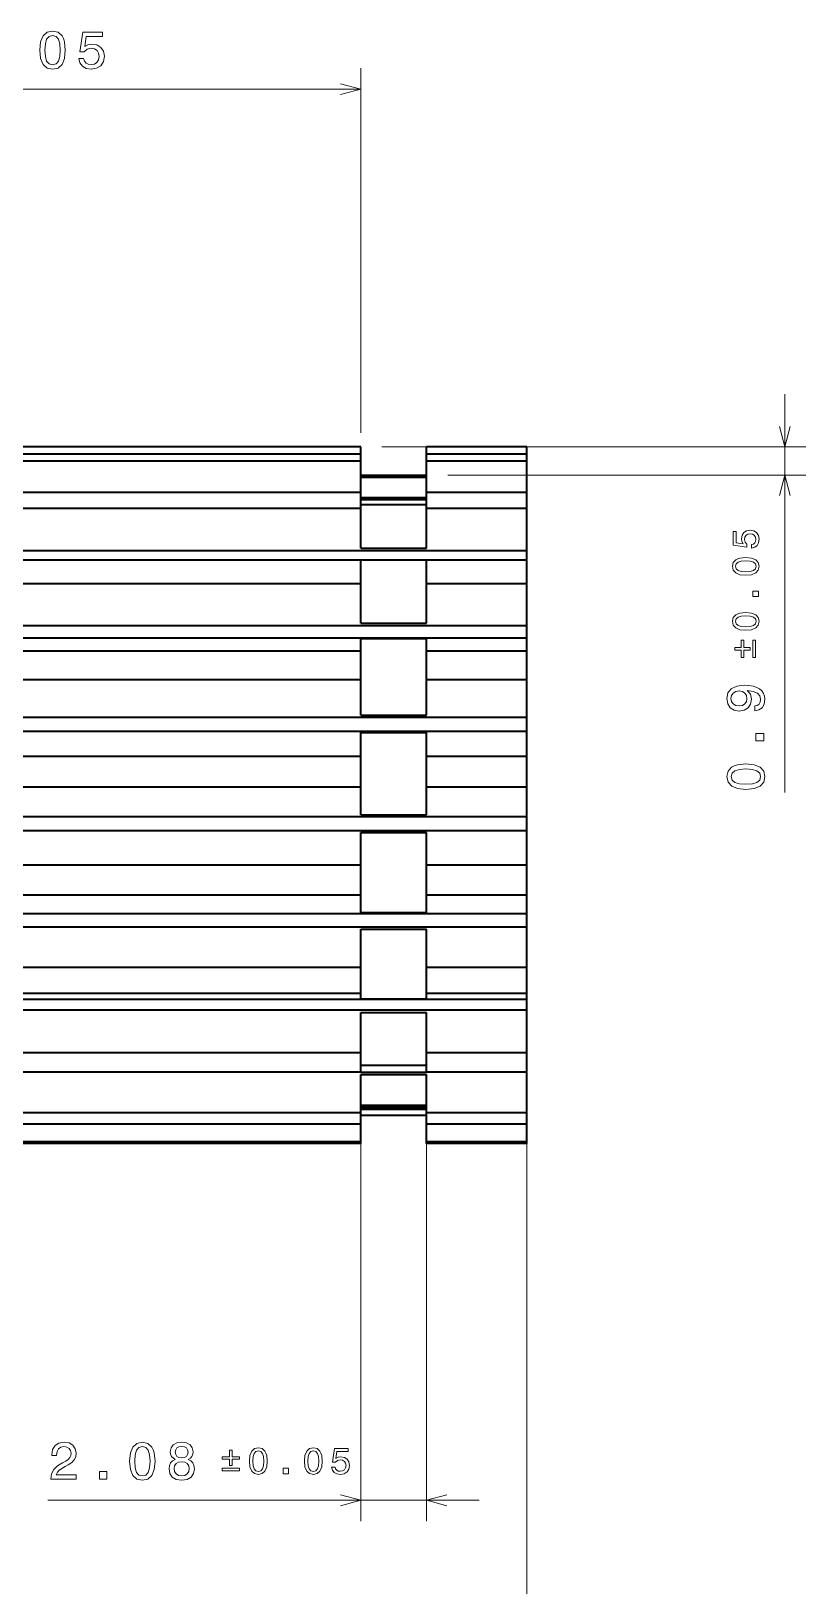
# Model space of a CAD drawing. Extents: x -898 to 594, y 0 to 420.
# Drawn here: x 266 to 339.7, y 158.9 to 306.7 of the extents above; entities that cross this region are included whole.
import ezdxf

# ---------------------------------------------------------------- set-up
doc = ezdxf.new("R2010")
doc.units = 0

msp = doc.modelspace()

# ---------------------------------------------------------------- linework, layer by layer
at = {"color": 7, "lineweight": 13}
for p, q in [((297.367523, 268.547058), (297.367523, 303.222504)), ((231.226517, 301.222504), (297.367523, 301.222504)), ((337.693329, 234.324234), (337.693329, 272.209015)), ((299.367523, 267.209015), (339.693329, 267.209015)), ((305.616516, 264.518372), (339.693329, 264.518372)), ((313.14151, 219.565521), (313.14151, 131.570297)), ((297.367523, 201.624054), (297.367523, 165.011505)), ((303.616516, 201.624054), (303.616516, 165.011505)), ((267.586609, 167.011505), (308.616516, 167.011505))]:
    msp.add_line(p, q, dxfattribs=at)
at = {"color": 7, "lineweight": 35}
for p, q in [((297.367523, 267.209015), (231.226517, 267.209015)), ((231.226517, 266.547058), (297.367523, 266.547058)), ((297.367523, 265.828369), (231.226517, 265.828369)), ((231.226517, 262.906769), (297.367523, 262.906769)), ((297.367523, 261.339111), (231.226517, 261.339111)), ((179.881531, 257.337189), (313.14151, 257.337189)), ((231.226517, 256.443848), (297.367523, 256.443848)), ((297.367523, 254.180695), (231.226517, 254.180695)), ((179.881531, 250.205231), (313.14151, 250.205231)), ((179.881531, 249.039185), (313.14151, 249.039185)), ((231.226517, 247.79097), (297.367523, 247.79097)), ((297.367523, 245.053818), (231.226517, 245.053818)), ((179.881531, 241.493958), (313.14151, 241.493958)), ((179.881531, 240.169327), (313.14151, 240.169327)), ((231.226517, 237.795074), (297.367523, 237.795074)), ((297.367523, 234.851883), (231.226517, 234.851883)), ((179.881531, 232.056107), (313.14151, 232.056107)), ((179.881531, 230.702545), (313.14151, 230.702545)), ((231.226517, 227.434677), (297.367523, 227.434677)), ((297.367523, 224.573532), (231.226517, 224.573532)), ((179.881531, 222.815491), (313.14151, 222.815491)), ((179.881531, 221.565521), (313.14151, 221.565521)), ((231.226517, 217.723907), (297.367523, 217.723907)), ((179.881531, 214.676682), (313.14151, 214.676682)), ((297.367523, 215.224869), (231.226517, 215.224869)), ((179.881531, 213.652634), (313.14151, 213.652634)), ((231.226517, 209.613327), (297.367523, 209.613327)), ((297.367523, 207.721039), (231.226517, 207.721039)), ((231.226517, 203.896851), (297.367523, 203.896851)), ((297.367523, 202.796524), (231.226517, 202.796524)), ((231.226517, 201.134064), (297.367523, 201.134064)), ((297.367523, 200.933411), (231.226517, 200.933411))]:
    msp.add_line(p, q, dxfattribs=at)
at = {"color": 7, "lineweight": 35, "ltscale": 0.016549}
for p, q in [((297.367523, 266.547058), (297.367523, 267.209015)), ((303.616516, 266.547058), (303.616516, 267.209015)), ((313.14151, 266.547058), (313.14151, 267.209015))]:
    msp.add_line(p, q, dxfattribs=at)
at = {"color": 7, "lineweight": 35, "ltscale": 0.017967}
for p, q in [((297.367523, 265.828369), (297.367523, 266.547058)), ((303.616516, 265.828369), (303.616516, 266.547058)), ((313.14151, 265.828369), (313.14151, 266.547058))]:
    msp.add_line(p, q, dxfattribs=at)
at = {"color": 7, "lineweight": 35, "ltscale": 0.238125}
for p, q in [((313.14151, 267.209015), (303.616516, 267.209015)), ((303.616516, 266.547058), (313.14151, 266.547058)), ((313.14151, 265.828369), (303.616516, 265.828369)), ((303.616516, 262.906769), (313.14151, 262.906769)), ((313.14151, 261.339111), (303.616516, 261.339111)), ((303.616516, 256.443848), (313.14151, 256.443848)), ((313.14151, 254.180695), (303.616516, 254.180695)), ((303.616516, 247.79097), (313.14151, 247.79097)), ((313.14151, 245.053818), (303.616516, 245.053818)), ((303.616516, 237.795074), (313.14151, 237.795074)), ((313.14151, 234.851883), (303.616516, 234.851883)), ((303.616516, 227.434677), (313.14151, 227.434677)), ((313.14151, 224.573532), (303.616516, 224.573532)), ((303.616516, 217.723907), (313.14151, 217.723907)), ((313.14151, 215.224869), (303.616516, 215.224869)), ((303.616516, 209.613327), (313.14151, 209.613327)), ((313.14151, 207.721039), (303.616516, 207.721039)), ((303.616516, 203.896851), (313.14151, 203.896851)), ((313.14151, 202.796524), (303.616516, 202.796524)), ((303.616516, 201.134064), (313.14151, 201.134064)), ((313.14151, 200.933411), (303.616516, 200.933411))]:
    msp.add_line(p, q, dxfattribs=at)
at = {"color": 7, "lineweight": 35, "ltscale": 0.07304}
for p, q in [((297.367523, 262.906769), (297.367523, 265.828369)), ((303.616516, 262.906769), (303.616516, 265.828369)), ((313.14151, 262.906769), (313.14151, 265.828369))]:
    msp.add_line(p, q, dxfattribs=at)
at = {"color": 7, "lineweight": 35, "ltscale": 0.156225}
for p, q in [((297.367523, 264.518372), (303.616516, 264.518372)), ((297.367523, 264.461884), (303.616516, 264.461884)), ((297.367523, 264.309845), (303.616516, 264.309845)), ((297.367523, 262.401642), (303.616516, 262.401642)), ((297.367523, 262.191711), (303.616516, 262.191711)), ((297.367523, 261.730591), (303.616516, 261.730591)), ((297.367523, 257.568207), (303.616516, 257.568207)), ((297.367523, 256.443848), (303.616516, 256.443848)), ((297.367523, 250.434708), (303.616516, 250.434708)), ((297.367523, 248.967133), (303.616516, 248.967133)), ((297.367523, 241.699448), (303.616516, 241.699448)), ((297.367523, 240.032272), (303.616516, 240.032272)), ((297.367523, 232.217484), (303.616516, 232.217484)), ((297.367523, 230.513916), (303.616516, 230.513916)), ((297.367523, 222.916977), (303.616516, 222.916977)), ((297.367523, 221.343765), (303.616516, 221.343765)), ((297.367523, 214.708328), (303.616516, 214.708328)), ((297.367523, 213.419479), (303.616516, 213.419479)), ((297.367523, 208.395035), (303.616516, 208.395035)), ((297.367523, 207.738464), (303.616516, 207.738464)), ((297.367523, 207.516708), (303.616516, 207.516708)), ((297.367523, 204.595123), (303.616516, 204.595123)), ((297.367523, 204.401917), (303.616516, 204.401917)), ((297.367523, 204.213287), (303.616516, 204.213287)), ((297.367523, 203.624054), (303.616516, 203.624054))]:
    msp.add_line(p, q, dxfattribs=at)
at = {"color": 7, "lineweight": 35, "ltscale": 0.039191}
for p, q in [((297.367523, 261.339111), (297.367523, 262.906769)), ((303.616516, 261.339111), (303.616516, 262.906769)), ((313.14151, 261.339111), (313.14151, 262.906769))]:
    msp.add_line(p, q, dxfattribs=at)
at = {"color": 7, "lineweight": 35, "ltscale": 0.094273}
for p, q in [((297.367523, 257.568207), (297.367523, 261.339111)), ((303.616516, 257.568207), (303.616516, 261.339111))]:
    msp.add_line(p, q, dxfattribs=at)
at = {"color": 7, "lineweight": 35, "ltscale": 0.100048}
msp.add_line((313.14151, 257.337189), (313.14151, 261.339111), dxfattribs=at)
at = {"color": 7, "lineweight": 35, "ltscale": 0.022334}
msp.add_line((313.14151, 256.443848), (313.14151, 257.337189), dxfattribs=at)
at = {"color": 7, "lineweight": 35, "ltscale": 0.056579}
for p, q in [((297.367523, 254.180695), (297.367523, 256.443848)), ((303.616516, 254.180695), (303.616516, 256.443848)), ((313.14151, 254.180695), (313.14151, 256.443848))]:
    msp.add_line(p, q, dxfattribs=at)
at = {"color": 7, "lineweight": 35, "ltscale": 0.09365}
for p, q in [((297.367523, 250.434708), (297.367523, 254.180695)), ((303.616516, 250.434708), (303.616516, 254.180695))]:
    msp.add_line(p, q, dxfattribs=at)
at = {"color": 7, "lineweight": 35, "ltscale": 0.099387}
msp.add_line((313.14151, 250.205231), (313.14151, 254.180695), dxfattribs=at)
at = {"color": 7, "lineweight": 35, "ltscale": 0.029151}
msp.add_line((313.14151, 249.039185), (313.14151, 250.205231), dxfattribs=at)
at = {"color": 7, "lineweight": 35, "ltscale": 0.029404}
for p, q in [((297.367523, 247.79097), (297.367523, 248.967133)), ((303.616516, 247.79097), (303.616516, 248.967133))]:
    msp.add_line(p, q, dxfattribs=at)
at = {"color": 7, "lineweight": 35, "ltscale": 0.031205}
msp.add_line((313.14151, 247.79097), (313.14151, 249.039185), dxfattribs=at)
at = {"color": 7, "lineweight": 35, "ltscale": 0.068429}
for p, q in [((297.367523, 245.053818), (297.367523, 247.79097)), ((303.616516, 245.053818), (303.616516, 247.79097)), ((313.14151, 245.053818), (313.14151, 247.79097))]:
    msp.add_line(p, q, dxfattribs=at)
at = {"color": 7, "lineweight": 35, "ltscale": 0.083859}
for p, q in [((297.367523, 241.699448), (297.367523, 245.053818)), ((303.616516, 241.699448), (303.616516, 245.053818))]:
    msp.add_line(p, q, dxfattribs=at)
at = {"color": 7, "lineweight": 35, "ltscale": 0.088997}
msp.add_line((313.14151, 241.493958), (313.14151, 245.053818), dxfattribs=at)
at = {"color": 7, "lineweight": 35, "ltscale": 0.033116}
msp.add_line((313.14151, 240.169327), (313.14151, 241.493958), dxfattribs=at)
at = {"color": 7, "lineweight": 35, "ltscale": 0.05593}
for p, q in [((297.367523, 237.795074), (297.367523, 240.032272)), ((303.616516, 237.795074), (303.616516, 240.032272))]:
    msp.add_line(p, q, dxfattribs=at)
at = {"color": 7, "lineweight": 35, "ltscale": 0.059356}
msp.add_line((313.14151, 237.795074), (313.14151, 240.169327), dxfattribs=at)
at = {"color": 7, "lineweight": 35, "ltscale": 0.07358}
for p, q in [((297.367523, 234.851883), (297.367523, 237.795074)), ((303.616516, 234.851883), (303.616516, 237.795074)), ((313.14151, 234.851883), (313.14151, 237.795074))]:
    msp.add_line(p, q, dxfattribs=at)
at = {"color": 7, "lineweight": 35, "ltscale": 0.06586}
for p, q in [((297.367523, 232.217484), (297.367523, 234.851883)), ((303.616516, 232.217484), (303.616516, 234.851883))]:
    msp.add_line(p, q, dxfattribs=at)
at = {"color": 7, "lineweight": 35, "ltscale": 0.069894}
msp.add_line((313.14151, 232.056107), (313.14151, 234.851883), dxfattribs=at)
at = {"color": 7, "lineweight": 35, "ltscale": 0.033839}
msp.add_line((313.14151, 230.702545), (313.14151, 232.056107), dxfattribs=at)
at = {"color": 7, "lineweight": 35, "ltscale": 0.081697}
msp.add_line((313.14151, 227.434677), (313.14151, 230.702545), dxfattribs=at)
at = {"color": 7, "lineweight": 35, "ltscale": 0.076981}
for p, q in [((297.367523, 227.434677), (297.367523, 230.513916)), ((303.616516, 227.434677), (303.616516, 230.513916))]:
    msp.add_line(p, q, dxfattribs=at)
at = {"color": 7, "lineweight": 35, "ltscale": 0.035964}
for p, q in [((297.367523, 225.996109), (297.367523, 227.434677)), ((303.616516, 225.996109), (303.616516, 227.434677)), ((313.14151, 225.996109), (313.14151, 227.434677))]:
    msp.add_line(p, q, dxfattribs=at)
at = {"color": 7, "lineweight": 35, "ltscale": 0.035564}
for p, q in [((297.367523, 224.573532), (297.367523, 225.996109)), ((303.616516, 224.573532), (303.616516, 225.996109)), ((313.14151, 224.573532), (313.14151, 225.996109))]:
    msp.add_line(p, q, dxfattribs=at)
at = {"color": 7, "lineweight": 35, "ltscale": 0.041414}
for p, q in [((297.367523, 222.916977), (297.367523, 224.573532)), ((303.616516, 222.916977), (303.616516, 224.573532))]:
    msp.add_line(p, q, dxfattribs=at)
at = {"color": 7, "lineweight": 35, "ltscale": 0.043951}
msp.add_line((313.14151, 222.815491), (313.14151, 224.573532), dxfattribs=at)
at = {"color": 7, "lineweight": 35, "ltscale": 0.031249}
msp.add_line((313.14151, 221.565521), (313.14151, 222.815491), dxfattribs=at)
at = {"color": 7, "lineweight": 35, "ltscale": 0.090496}
for p, q in [((297.367523, 217.723907), (297.367523, 221.343765)), ((303.616516, 217.723907), (303.616516, 221.343765)), ((297.367523, 203.896851), (297.367523, 207.516708)), ((303.616516, 203.896851), (303.616516, 207.516708))]:
    msp.add_line(p, q, dxfattribs=at)
at = {"color": 7, "lineweight": 35, "ltscale": 0.09604}
for p, q in [((313.14151, 217.723907), (313.14151, 221.565521)), ((313.14151, 203.896851), (313.14151, 207.738464))]:
    msp.add_line(p, q, dxfattribs=at)
at = {"color": 7, "lineweight": 35, "ltscale": 0.062476}
for p, q in [((297.367523, 215.224869), (297.367523, 217.723907)), ((303.616516, 215.224869), (303.616516, 217.723907)), ((313.14151, 215.224869), (313.14151, 217.723907))]:
    msp.add_line(p, q, dxfattribs=at)
at = {"color": 7, "lineweight": 35, "ltscale": 0.012914}
for p, q in [((297.367523, 214.708328), (297.367523, 215.224869)), ((303.616516, 214.708328), (303.616516, 215.224869))]:
    msp.add_line(p, q, dxfattribs=at)
at = {"color": 7, "lineweight": 35, "ltscale": 0.013705}
msp.add_line((313.14151, 214.676682), (313.14151, 215.224869), dxfattribs=at)
at = {"color": 7, "lineweight": 35, "ltscale": 0.025601}
msp.add_line((313.14151, 213.652634), (313.14151, 214.676682), dxfattribs=at)
at = {"color": 7, "lineweight": 35, "ltscale": 0.095154}
for p, q in [((297.367523, 209.613327), (297.367523, 213.419479)), ((303.616516, 209.613327), (303.616516, 213.419479))]:
    msp.add_line(p, q, dxfattribs=at)
at = {"color": 7, "lineweight": 35, "ltscale": 0.100983}
msp.add_line((313.14151, 209.613327), (313.14151, 213.652634), dxfattribs=at)
at = {"color": 7, "lineweight": 35, "ltscale": 0.047307}
for p, q in [((297.367523, 207.721039), (297.367523, 209.613327)), ((303.616516, 207.721039), (303.616516, 209.613327)), ((313.14151, 207.721039), (313.14151, 209.613327))]:
    msp.add_line(p, q, dxfattribs=at)
at = {"color": 7, "lineweight": 35, "ltscale": 0.027508}
for p, q in [((297.367523, 202.796524), (297.367523, 203.896851)), ((303.616516, 202.796524), (303.616516, 203.896851)), ((313.14151, 202.796524), (313.14151, 203.896851))]:
    msp.add_line(p, q, dxfattribs=at)
at = {"color": 7, "lineweight": 35, "ltscale": 0.041562}
for p, q in [((297.367523, 201.134064), (297.367523, 202.796524)), ((303.616516, 201.134064), (303.616516, 202.796524)), ((313.14151, 201.134064), (313.14151, 202.796524))]:
    msp.add_line(p, q, dxfattribs=at)
at = {"color": 7, "lineweight": 35, "ltscale": 0.005016}
for p, q in [((297.367523, 200.933411), (297.367523, 201.134064)), ((303.616516, 200.933411), (303.616516, 201.134064)), ((313.14151, 200.933411), (313.14151, 201.134064))]:
    msp.add_line(p, q, dxfattribs=at)
at = {"color": 7, "lineweight": 13}
for points in [[(266.817627, 304.932159), (266.89328, 304.140381), (267.13031, 303.575531), (267.508545, 303.232605), (268.033051, 303.121643), (268.55249, 303.232605), (268.930725, 303.575531), (269.16272, 304.140381), (269.243408, 304.932159), (269.16272, 305.718903), (269.066895, 306.031586), (268.930725, 306.288788), (268.55249, 306.631744), (268.033051, 306.747711), (267.508545, 306.631744), (267.13031, 306.283752), (266.89328, 305.718903)], [(267.301758, 304.932159), (267.342102, 305.542389), (267.468201, 305.98114), (267.695129, 306.238373), (268.033051, 306.329132), (268.365875, 306.238373), (268.592834, 305.98114), (268.718903, 305.542389), (268.759277, 304.932159), (268.718903, 304.316895), (268.592834, 303.878143), (268.365875, 303.620911), (268.033051, 303.535187), (267.695129, 303.620911), (267.468201, 303.878143), (267.342102, 304.316895)], [(270.518341, 304.135345), (270.629303, 303.721802), (270.876404, 303.399017), (271.239532, 303.197296), (271.703491, 303.121643), (272.21286, 303.212433), (272.611267, 303.459534), (272.863434, 303.852905), (272.959259, 304.357239), (272.873535, 304.826263), (272.631439, 305.194427), (272.253204, 305.431458), (271.764008, 305.517181), (271.385773, 305.456665), (271.093262, 305.290222), (271.234467, 306.233307), (272.767609, 306.233307), (272.767609, 306.646851), (270.896576, 306.646851), (270.619202, 304.790955), (271.022644, 304.790955), (271.315155, 305.027985), (271.688354, 305.113708), (272.011139, 305.058258), (272.25824, 304.896851), (272.414581, 304.64975), (272.470062, 304.332031), (272.414581, 304.014313), (272.253204, 303.767181), (272.006104, 303.61084), (271.688354, 303.555359), (271.421082, 303.590668), (271.214294, 303.706665), (271.063019, 303.888214), (270.987366, 304.135345)], [(334.529327, 257.580261), (334.818817, 257.657928), (335.044769, 257.830902), (335.185974, 258.085083), (335.238922, 258.409882), (335.175385, 258.766418), (335.00238, 259.045319), (334.72702, 259.221832), (334.374023, 259.28891), (334.045685, 259.228882), (333.787994, 259.059448), (333.62207, 258.794678), (333.562042, 258.45224), (333.604401, 258.187469), (333.720917, 257.982697), (333.06076, 258.081543), (333.06076, 259.154755), (332.771271, 259.154755), (332.771271, 257.845032), (334.070404, 257.650879), (334.070404, 257.933289), (333.90448, 258.138031), (333.844482, 258.399292), (333.883301, 258.625214), (333.996277, 258.798187), (334.16925, 258.907654), (334.391663, 258.946472), (334.614075, 258.907654), (334.787048, 258.794678), (334.896484, 258.621674), (334.935333, 258.399292), (334.910614, 258.212189), (334.829407, 258.067444), (334.702332, 257.961517), (334.529327, 257.908569)], [(333.971558, 254.989761), (334.525818, 255.042709), (334.921204, 255.208633), (335.161255, 255.473404), (335.238922, 255.840546), (335.161255, 256.204163), (334.921204, 256.468933), (334.525818, 256.631317), (333.971558, 256.687805), (333.420837, 256.631317), (333.201965, 256.56424), (333.021912, 256.468933), (332.78186, 256.204163), (332.700653, 255.840546), (332.78186, 255.473404), (333.025452, 255.208633), (333.420837, 255.042709)], [(333.971558, 255.328659), (333.544403, 255.356903), (333.237274, 255.44516), (333.05722, 255.604019), (332.993683, 255.840546), (333.05722, 256.073547), (333.237274, 256.232422), (333.544403, 256.320679), (333.971558, 256.348907), (334.402252, 256.320679), (334.709381, 256.232422), (334.889435, 256.073547), (334.949432, 255.840546), (334.889435, 255.604019), (334.709381, 255.44516), (334.402252, 255.356903)], [(335.168304, 252.98175), (335.168304, 253.468918), (334.642303, 253.468918), (334.642303, 252.98175)], [(333.971558, 249.759323), (334.525818, 249.812286), (334.921204, 249.97821), (335.161255, 250.242981), (335.238922, 250.610123), (335.161255, 250.97374), (334.921204, 251.23851), (334.525818, 251.400894), (333.971558, 251.457382), (333.420837, 251.400894), (333.201965, 251.333817), (333.021912, 251.23851), (332.78186, 250.97374), (332.700653, 250.610123), (332.78186, 250.242981), (333.025452, 249.97821), (333.420837, 249.812286)], [(333.971558, 250.098236), (333.544403, 250.12648), (333.237274, 250.214737), (333.05722, 250.373596), (332.993683, 250.610123), (333.05722, 250.843124), (333.237274, 251.001984), (333.544403, 251.09024), (333.971558, 251.118469), (334.402252, 251.09024), (334.709381, 251.001984), (334.889435, 250.843124), (334.949432, 250.610123), (334.889435, 250.373596), (334.709381, 250.214737), (334.402252, 250.12648)], [(334.398712, 247.871353), (334.398712, 248.114929), (333.787994, 248.114929), (333.787994, 248.813919), (333.547943, 248.813919), (333.547943, 248.114929), (332.940735, 248.114929), (332.940735, 247.871353), (333.547943, 247.871353), (333.547943, 247.172348), (333.787994, 247.172348), (333.787994, 247.871353)], [(334.638763, 247.172348), (334.882355, 247.172348), (334.882355, 248.813919), (334.638763, 248.813919)], [(334.825897, 242.103912), (335.224304, 242.179565), (335.531921, 242.396423), (335.723572, 242.739365), (335.794189, 243.193253), (335.758881, 243.490799), (335.668091, 243.758087), (335.511749, 243.985031), (335.289856, 244.176682), (335.012482, 244.327972), (334.669556, 244.438919), (334.276184, 244.504486), (333.822266, 244.529709), (333.111176, 244.44397), (332.591736, 244.196854), (332.279053, 243.803482), (332.168091, 243.263855), (332.258881, 242.769623), (332.500946, 242.396423), (332.874146, 242.154343), (333.34317, 242.073654), (333.827332, 242.154343), (334.195465, 242.391373), (334.42746, 242.7444), (334.503113, 243.193253), (334.407288, 243.667313), (334.114777, 244.025375), (334.674591, 243.944687), (335.072998, 243.78331), (335.310028, 243.536194), (335.385681, 243.198288), (335.350372, 242.93605), (335.239441, 242.7444), (335.062927, 242.618317), (334.825897, 242.567886)], [(333.338135, 242.562851), (333.025452, 242.613281), (332.77832, 242.754486), (332.621979, 242.976395), (332.566528, 243.263855), (332.621979, 243.561401), (332.77832, 243.788345), (333.020416, 243.929565), (333.333099, 243.985031), (333.650818, 243.929565), (333.887848, 243.788345), (334.034088, 243.556366), (334.084534, 243.248718), (334.034088, 242.971344), (333.887848, 242.754486), (333.655853, 242.613281)], [(335.693329, 239.230286), (335.693329, 239.926239), (334.941864, 239.926239), (334.941864, 239.230286)], [(333.983673, 234.626816), (334.775452, 234.702469), (335.340302, 234.939499), (335.683228, 235.317749), (335.794189, 235.842239), (335.683228, 236.361694), (335.340302, 236.739929), (334.775452, 236.971924), (333.983673, 237.052612), (333.19693, 236.971924), (332.884247, 236.876099), (332.627045, 236.739929), (332.284088, 236.361694), (332.168091, 235.842239), (332.284088, 235.317749), (332.63208, 234.939499), (333.19693, 234.702469)], [(333.983673, 235.110977), (333.373444, 235.151321), (332.934662, 235.277405), (332.67746, 235.504349), (332.5867, 235.842239), (332.67746, 236.175095), (332.934662, 236.402039), (333.373444, 236.528122), (333.983673, 236.568466), (334.598938, 236.528122), (335.037689, 236.402039), (335.294891, 236.175095), (335.380646, 235.842239), (335.294891, 235.504349), (335.037689, 235.277405), (334.598938, 235.151321)], [(267.874054, 169.011505), (270.279694, 169.011505), (270.279694, 169.445236), (268.378387, 169.445236), (268.484314, 169.682266), (268.665863, 169.878937), (269.225647, 170.237015), (269.523193, 170.388306), (269.856049, 170.605164), (270.093079, 170.85733), (270.229248, 171.154877), (270.279694, 171.492783), (270.193939, 171.916412), (269.956909, 172.249268), (269.593811, 172.461075), (269.124786, 172.536728), (268.640625, 172.450989), (268.272491, 172.213959), (268.035461, 171.835724), (267.954773, 171.336441), (267.954773, 171.265823), (268.413696, 171.265823), (268.413696, 171.306183), (268.459076, 171.649109), (268.595245, 171.901276), (268.812103, 172.062668), (269.099579, 172.118134), (269.39209, 172.067703), (269.608948, 171.94162), (269.750153, 171.744934), (269.800598, 171.497818), (269.765289, 171.265823), (269.669464, 171.069153), (269.508087, 170.897675), (269.286163, 170.746384), (268.988617, 170.584991), (268.494385, 170.272324), (268.146393, 169.939468), (267.939636, 169.536011), (267.874054, 169.026642)], [(275.361237, 170.721161), (275.43689, 169.929382), (275.67392, 169.364532), (276.052155, 169.021591), (276.57666, 168.910645), (277.0961, 169.021591), (277.474365, 169.364532), (277.706329, 169.929382), (277.787018, 170.721161), (277.706329, 171.507904), (277.610504, 171.820587), (277.474365, 172.077789), (277.0961, 172.420731), (276.57666, 172.536728), (276.052155, 172.420731), (275.67392, 172.072754), (275.43689, 171.507904)], [(275.845398, 170.721161), (275.885742, 171.33139), (276.01181, 171.770157), (276.23877, 172.027359), (276.57666, 172.118134), (276.909515, 172.027359), (277.136444, 171.770157), (277.262543, 171.33139), (277.302887, 170.721161), (277.262543, 170.105896), (277.136444, 169.66713), (276.909515, 169.409927), (276.57666, 169.324188), (276.23877, 169.409927), (276.01181, 169.66713), (275.885742, 170.105896)], [(279.687317, 170.897675), (279.430115, 170.75647), (279.253601, 170.559784), (279.142639, 170.312668), (279.107361, 170.015106), (279.188049, 169.566269), (279.420044, 169.218277), (279.798279, 168.996384), (280.312683, 168.910645), (280.822052, 168.996384), (281.200287, 169.218277), (281.432281, 169.566269), (281.518005, 170.015106), (281.477661, 170.312668), (281.371765, 170.559784), (281.190216, 170.75647), (280.938049, 170.897675), (281.139771, 171.018707), (281.280975, 171.18515), (281.36673, 171.386871), (281.396973, 171.633987), (281.316284, 171.99205), (281.104462, 172.279526), (280.761536, 172.466125), (280.312683, 172.536728), (279.858795, 172.466125), (279.515839, 172.279526), (279.298981, 171.99205), (279.223328, 171.633987), (279.248566, 171.386871), (279.33429, 171.18515)], [(279.702454, 171.593643), (279.742798, 171.815552), (279.863831, 171.987015), (280.055481, 172.092926), (280.312683, 172.13327), (280.56485, 172.092926), (280.75647, 171.987015), (280.877533, 171.815552), (280.922913, 171.593643), (280.877533, 171.366699), (280.75647, 171.190186), (280.56485, 171.074188), (280.312683, 171.038895), (280.055481, 171.079239), (279.863831, 171.190186), (279.742798, 171.366699)], [(284.869751, 170.306107), (285.113312, 170.306107), (285.113312, 170.91684), (285.812317, 170.91684), (285.812317, 171.156906), (285.113312, 171.156906), (285.113312, 171.764099), (284.869751, 171.764099), (284.869751, 171.156906), (284.170746, 171.156906), (284.170746, 170.91684), (284.869751, 170.91684)], [(286.757721, 170.733276), (286.810669, 170.179016), (286.976593, 169.78363), (287.241364, 169.543579), (287.608521, 169.465912), (287.972137, 169.543579), (288.236908, 169.78363), (288.399292, 170.179016), (288.45578, 170.733276), (288.399292, 171.283997), (288.332214, 171.502869), (288.236908, 171.682907), (287.972137, 171.922974), (287.608521, 172.004166), (287.241364, 171.922974), (286.976593, 171.679382), (286.810669, 171.283997)], [(287.096619, 170.733276), (287.124878, 171.160431), (287.213135, 171.46756), (287.371979, 171.647614), (287.608521, 171.711151), (287.841492, 171.647614), (288.000366, 171.46756), (288.088623, 171.160431), (288.116882, 170.733276), (288.088623, 170.302582), (288.000366, 169.995438), (287.841492, 169.815399), (287.608521, 169.755386), (287.371979, 169.815399), (287.213135, 169.995438), (287.124878, 170.302582)], [(291.988159, 170.733276), (292.041107, 170.179016), (292.207031, 169.78363), (292.471802, 169.543579), (292.838928, 169.465912), (293.202545, 169.543579), (293.467316, 169.78363), (293.62973, 170.179016), (293.686218, 170.733276), (293.62973, 171.283997), (293.562653, 171.502869), (293.467316, 171.682907), (293.202545, 171.922974), (292.838928, 172.004166), (292.471802, 171.922974), (292.207031, 171.679382), (292.041107, 171.283997)], [(292.327057, 170.733276), (292.355286, 171.160431), (292.443542, 171.46756), (292.602417, 171.647614), (292.838928, 171.711151), (293.07193, 171.647614), (293.230804, 171.46756), (293.319061, 171.160431), (293.34729, 170.733276), (293.319061, 170.302582), (293.230804, 169.995438), (293.07193, 169.815399), (292.838928, 169.755386), (292.602417, 169.815399), (292.443542, 169.995438), (292.355286, 170.302582)], [(294.578644, 170.175491), (294.656311, 169.886017), (294.829315, 169.66008), (295.083496, 169.51886), (295.408264, 169.465912), (295.764832, 169.529449), (296.043701, 169.702438), (296.220215, 169.977798), (296.287292, 170.330826), (296.227295, 170.659134), (296.057831, 170.91684), (295.79306, 171.082764), (295.450623, 171.142776), (295.185852, 171.100418), (294.98111, 170.983917), (295.079956, 171.644073), (296.153137, 171.644073), (296.153137, 171.933563), (294.843414, 171.933563), (294.649261, 170.63443), (294.931671, 170.63443), (295.136444, 170.800354), (295.397675, 170.860367), (295.623596, 170.821533), (295.7966, 170.708557), (295.906036, 170.535583), (295.944855, 170.313171), (295.906036, 170.090759), (295.79306, 169.917786), (295.620087, 169.80835), (295.397675, 169.769516), (295.210571, 169.79422), (295.065826, 169.875412), (294.95993, 170.002502), (294.906982, 170.175491)], [(279.591492, 170.025192), (279.636871, 170.29248), (279.783142, 170.494217), (280.010101, 170.625351), (280.312683, 170.670731), (280.610229, 170.625351), (280.837189, 170.494217), (280.983429, 170.29248), (281.033844, 170.025192), (280.983429, 169.737732), (280.837189, 169.520874), (280.610229, 169.379669), (280.312683, 169.334274), (280.010101, 169.379669), (279.783142, 169.520874), (279.636871, 169.737732)], [(284.170746, 170.066055), (284.170746, 169.822464), (285.812317, 169.822464), (285.812317, 170.066055)], [(272.492645, 169.011505), (273.188629, 169.011505), (273.188629, 169.762955), (272.492645, 169.762955)], [(289.980133, 169.536514), (290.467316, 169.536514), (290.467316, 170.062531), (289.980133, 170.062531)]]:
    msp.add_lwpolyline(points, close=True, dxfattribs=at)
for points in [[(295.435669, 300.704865), (297.367523, 301.222504), (295.435669, 301.740143)], [(337.17569, 269.140869), (337.693329, 267.209015), (338.210968, 269.140869)], [(338.210968, 262.586517), (337.693329, 264.518372), (337.17569, 262.586517)], [(295.435669, 166.493866), (297.367523, 167.011505), (295.435669, 167.529144)], [(305.54837, 167.529144), (303.616516, 167.011505), (305.54837, 166.493866)]]:
    msp.add_lwpolyline(points, dxfattribs=at)

doc.saveas('drawing.dxf')
